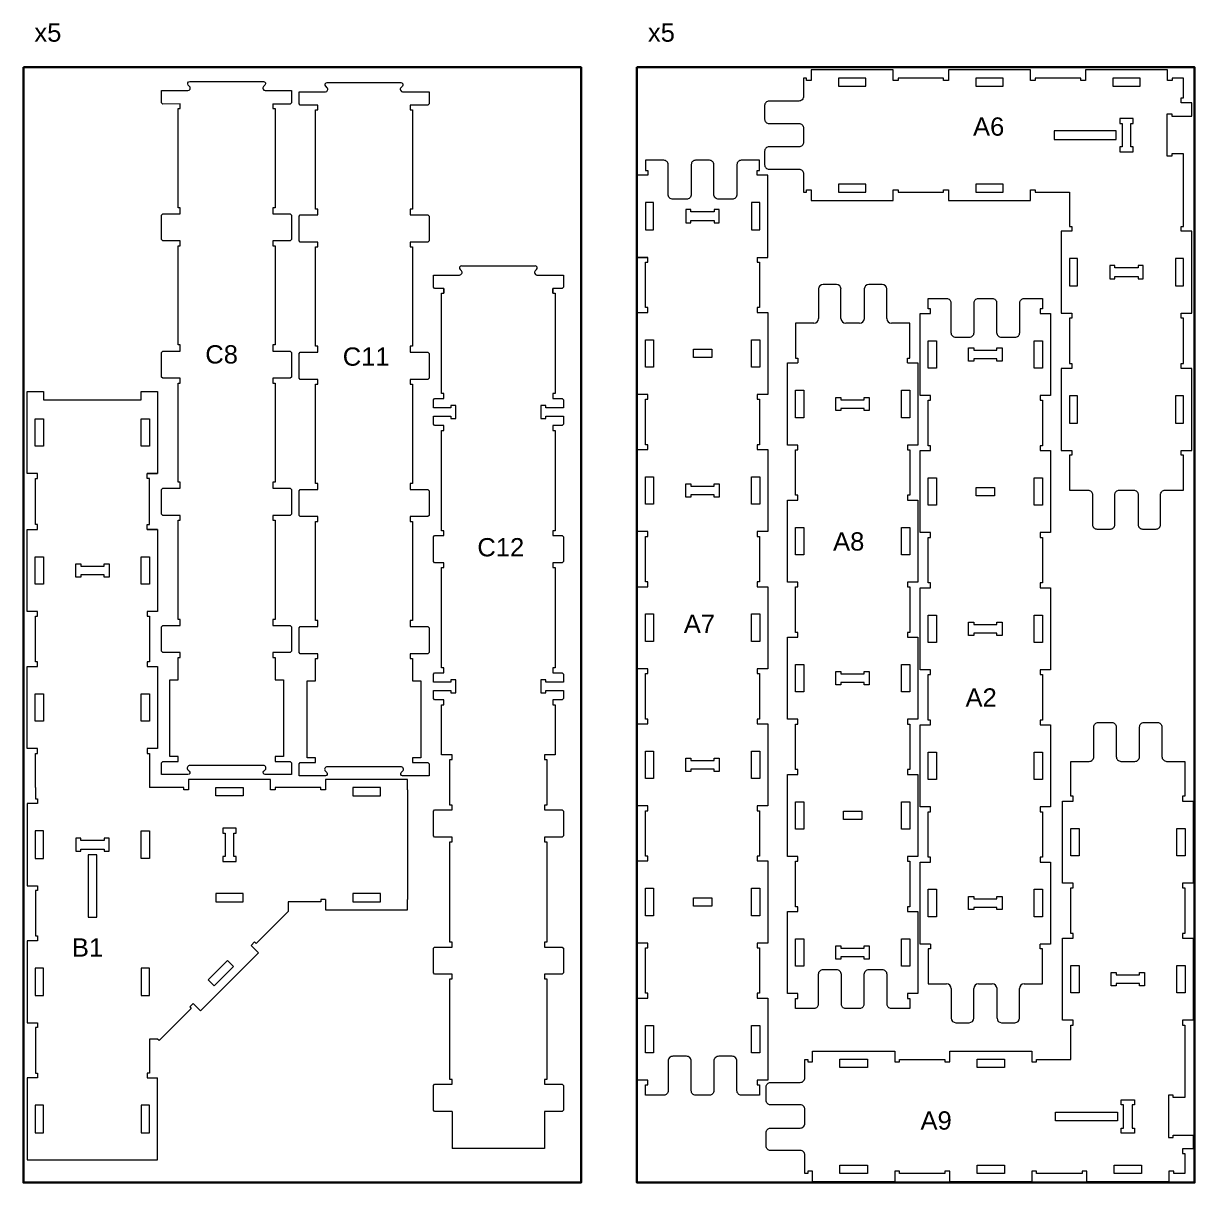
# Model space of a CAD drawing. Header units: millimetres. Extents: x 47343 to 66013, y -73719 to -63321.
# Drawn here: x 52712 to 55275, y -65857 to -63321 of the extents above; entities that cross this region are included whole.
import ezdxf

# ---------------------------------------------------------------- set-up
doc = ezdxf.new("R2010")
doc.units = ezdxf.units.MM
doc.header["$MEASUREMENT"] = 0
doc.layers.add('PLY BOARDS', color=1, linetype='CONTINUOUS', lineweight=30)
doc.layers.add('SHEETS', color=7, linetype='CONTINUOUS', lineweight=5)

msp = doc.modelspace()

# ---------------------------------------------------------------- linework, layer by layer
at = {"layer": 'PLY BOARDS'}
for points in [[(52712.4, -63417.1), (53932.4, -63417.1), (53932.4, -65857.1), (52712.4, -65857.1)], [(54054.7, -63417.1), (55274.7, -63417.1), (55274.7, -65857.1), (54054.7, -65857.1)]]:
    msp.add_lwpolyline(points, close=True, dxfattribs=at)
at = {"layer": 'SHEETS'}
for p, q in [((53055.6, -63497.2), (53017.5, -63497.7)), ((53356.3, -63499.9), (53318.2, -63500.4)), ((53671, -63851.8), (53831.8, -63851.8)), ((53609.2, -63898.4), (53609.2, -63871.8)), ((53609.2, -63871.8), (53666.8, -63871.8)), ((53670.6, -63862.8), (53667.6, -63859.9)), ((53835.2, -63859.9), (53832.3, -63862.8)), ((53836, -63871.8), (53893.7, -63871.8)), ((53893.7, -63871.8), (53893.7, -63898.4)), ((53612, -63901.3), (53609.2, -63898.4)), ((53632.2, -63901.3), (53612, -63901.3)), ((53632.2, -63911.8), (53632.2, -63901.3)), ((53632.2, -63901.3), (53632.2, -63901.3)), ((53632.2, -63901.3), (53632.2, -63911.8)), ((53632.2, -63911.8), (53632.2, -63901.3)), ((53890.8, -63901.3), (53870.7, -63901.3)), ((53870.7, -63901.3), (53870.7, -63911.8)), ((53870.7, -63911.8), (53870.7, -63901.3)), ((53870.7, -63901.3), (53870.7, -63901.3)), ((53870.7, -63901.3), (53870.7, -63911.8)), ((53893.7, -63898.4), (53890.8, -63901.3)), ((54452.1, -63902), (54452.1, -63967)), ((54491.4, -63892.2), (54461.9, -63892.2)), ((54501.1, -63967), (54501.1, -63902)), ((54552.1, -63902), (54552.1, -63967)), ((54591.4, -63892.2), (54561.9, -63892.2)), ((54601.1, -63967), (54601.1, -63902)), ((53627.2, -64131.3), (53627.2, -63911.8)), ((53627.2, -63911.8), (53632.2, -63911.8)), ((53632.2, -63911.8), (53632.2, -63911.8)), ((53870.7, -63911.8), (53870.7, -63911.8)), ((53870.7, -63911.8), (53875.7, -63911.8)), ((53875.7, -63911.8), (53875.7, -64131.3)), ((54441.9, -63977.2), (54401.9, -63977.2)), ((54401.9, -63977.2), (54401.9, -64053.7)), ((54541.9, -63977.2), (54511.4, -63977.2)), ((54651.4, -63977.2), (54611.4, -63977.2)), ((54651.4, -64053.7), (54651.4, -63977.2)), ((54401.9, -64053.7), (54406.9, -64053.7)), ((54406.9, -64053.7), (54406.9, -64064.2)), ((54646.4, -64064.2), (54646.4, -64053.7)), ((54646.4, -64053.7), (54651.4, -64053.7)), ((53632.2, -64131.3), (53627.2, -64131.3)), ((53632.2, -64141.8), (53632.2, -64131.3)), ((53875.7, -64131.3), (53870.7, -64131.3)), ((53870.7, -64131.3), (53870.7, -64141.8)), ((54697.2, -64145.9), (54697.2, -64135.4)), ((54936.7, -64135.4), (54936.7, -64145.9)), ((53609.2, -64144.6), (53612, -64141.8)), ((53609.2, -64162.3), (53609.2, -64144.6)), ((53612, -64141.8), (53632.2, -64141.8)), ((53658.2, -64157.3), (53647.7, -64157.3)), ((53647.7, -64157.3), (53647.7, -64162.3)), ((53658.2, -64185.8), (53658.2, -64157.3)), ((53855.2, -64157.3), (53844.7, -64157.3)), ((53844.7, -64157.3), (53844.7, -64185.8)), ((53855.2, -64162.3), (53855.2, -64157.3)), ((53870.7, -64141.8), (53890.8, -64141.8)), ((53890.8, -64141.8), (53893.7, -64144.6)), ((53893.7, -64144.6), (53893.7, -64162.3)), ((53647.7, -64162.3), (53609.2, -64162.3)), ((53609.2, -64198.4), (53609.2, -64180.8)), ((53609.2, -64180.8), (53647.7, -64180.8)), ((53647.7, -64180.8), (53647.7, -64185.8)), ((53647.7, -64185.8), (53658.2, -64185.8)), ((53844.7, -64185.8), (53855.2, -64185.8)), ((53893.7, -64162.3), (53855.2, -64162.3)), ((53855.2, -64185.8), (53855.2, -64180.8)), ((53855.2, -64180.8), (53893.7, -64180.8)), ((53893.7, -64180.8), (53893.7, -64198.4)), ((53612, -64201.3), (53609.2, -64198.4)), ((53632.2, -64201.3), (53612, -64201.3)), ((53627.2, -64431.3), (53627.2, -64211.8)), ((53627.2, -64211.8), (53632.2, -64211.8)), ((53632.2, -64211.8), (53632.2, -64201.3)), ((53890.8, -64201.3), (53870.7, -64201.3)), ((53870.7, -64201.3), (53870.7, -64211.8)), ((53870.7, -64211.8), (53875.7, -64211.8)), ((53875.7, -64211.8), (53875.7, -64431.3)), ((53893.7, -64198.4), (53890.8, -64201.3)), ((53609.2, -64444.6), (53612, -64441.8)), ((53612, -64441.8), (53632.2, -64441.8)), ((53632.2, -64431.3), (53627.2, -64431.3)), ((53632.2, -64441.8), (53632.2, -64431.3)), ((53875.7, -64431.3), (53870.7, -64431.3)), ((53870.7, -64431.3), (53870.7, -64441.8)), ((53870.7, -64441.8), (53890.8, -64441.8)), ((53890.8, -64441.8), (53893.7, -64444.6)), ((53609.2, -64498.4), (53609.2, -64444.6)), ((53893.7, -64444.6), (53893.7, -64498.4)), ((53612, -64501.3), (53609.2, -64498.4)), ((53632.2, -64501.3), (53612, -64501.3)), ((53627.2, -64731.3), (53627.2, -64511.8)), ((53627.2, -64511.8), (53632.2, -64511.8)), ((53632.2, -64511.8), (53632.2, -64501.3)), ((53890.8, -64501.3), (53870.7, -64501.3)), ((53870.7, -64501.3), (53870.7, -64511.8)), ((53870.7, -64511.8), (53875.7, -64511.8)), ((53875.7, -64511.8), (53875.7, -64731.3)), ((53893.7, -64498.4), (53890.8, -64501.3)), ((53609.2, -64744.6), (53612, -64741.8)), ((53609.2, -64762.3), (53609.2, -64744.6)), ((53612, -64741.8), (53632.2, -64741.8)), ((53632.2, -64731.3), (53627.2, -64731.3)), ((53632.2, -64741.8), (53632.2, -64731.3)), ((53875.7, -64731.3), (53870.7, -64731.3)), ((53870.7, -64731.3), (53870.7, -64741.8)), ((53870.7, -64741.8), (53890.8, -64741.8)), ((53890.8, -64741.8), (53893.7, -64744.6)), ((53893.7, -64744.6), (53893.7, -64762.3)), ((53647.7, -64762.3), (53609.2, -64762.3)), ((53658.2, -64757.3), (53647.7, -64757.3)), ((53647.7, -64757.3), (53647.7, -64762.3)), ((53658.2, -64785.8), (53658.2, -64757.3)), ((53855.2, -64757.3), (53844.7, -64757.3)), ((53844.7, -64757.3), (53844.7, -64785.8)), ((53855.2, -64762.3), (53855.2, -64757.3)), ((53893.7, -64762.3), (53855.2, -64762.3)), ((53609.2, -64798.4), (53609.2, -64780.8)), ((53609.2, -64780.8), (53647.7, -64780.8)), ((53612, -64801.3), (53609.2, -64798.4)), ((53632.2, -64801.3), (53612, -64801.3)), ((53632.2, -64811.8), (53632.2, -64801.3)), ((53647.7, -64780.8), (53647.7, -64785.8)), ((53647.7, -64785.8), (53658.2, -64785.8)), ((53844.7, -64785.8), (53855.2, -64785.8)), ((53855.2, -64785.8), (53855.2, -64780.8)), ((53855.2, -64780.8), (53893.7, -64780.8)), ((53890.8, -64801.3), (53870.7, -64801.3)), ((53870.7, -64801.3), (53870.7, -64811.8)), ((53893.7, -64798.4), (53890.8, -64801.3)), ((53893.7, -64780.8), (53893.7, -64798.4)), ((53627.2, -64921.3), (53627.2, -64811.8)), ((53627.2, -64811.8), (53632.2, -64811.8)), ((53870.7, -64811.8), (53875.7, -64811.8)), ((53875.7, -64811.8), (53875.7, -64921.3)), ((53650.2, -64921.3), (53627.2, -64921.3)), ((53650.2, -64931.8), (53650.2, -64921.3)), ((53875.7, -64921.3), (53852.7, -64921.3)), ((53852.7, -64921.3), (53852.7, -64931.8)), ((53645.2, -65031.3), (53645.2, -64931.8)), ((53645.2, -64931.8), (53650.2, -64931.8)), ((53852.7, -64931.8), (53857.7, -64931.8)), ((53857.7, -64931.8), (53857.7, -65031.3)), ((53553, -64998.2), (53553, -65237.7)), ((53650.2, -65031.3), (53645.2, -65031.3)), ((53650.2, -65041.8), (53650.2, -65031.3)), ((53857.7, -65031.3), (53852.7, -65031.3)), ((53852.7, -65031.3), (53852.7, -65041.8)), ((53609.2, -65044.6), (53612, -65041.8)), ((53609.2, -65098.4), (53609.2, -65044.6)), ((53612, -65041.8), (53650.2, -65041.8)), ((53852.7, -65041.8), (53890.8, -65041.8)), ((53890.8, -65041.8), (53893.7, -65044.6)), ((53893.7, -65044.6), (53893.7, -65098.4)), ((53612, -65101.3), (53609.2, -65098.4)), ((53650.2, -65101.3), (53612, -65101.3)), ((53650.2, -65111.8), (53650.2, -65101.3)), ((53890.8, -65101.3), (53852.7, -65101.3)), ((53852.7, -65101.3), (53852.7, -65111.8)), ((53893.7, -65098.4), (53890.8, -65101.3)), ((53645.2, -65331.3), (53645.2, -65111.8)), ((53645.2, -65111.8), (53650.2, -65111.8)), ((53852.7, -65111.8), (53857.7, -65111.8)), ((53857.7, -65111.8), (53857.7, -65331.3)), ((53291.8, -65242.7), (53291.8, -65264)), ((53363, -65242.7), (53291.8, -65242.7)), ((53373.5, -65237.7), (53363, -65237.7)), ((53363, -65237.7), (53363, -65242.7)), ((53373.5, -65237.7), (53373.5, -65260.7)), ((53373.5, -65260.7), (53553, -65260.7)), ((54406.9, -65264.2), (54406.9, -65253.7)), ((54646.4, -65253.7), (54646.4, -65264.2)), ((53650.2, -65331.3), (53645.2, -65331.3)), ((53650.2, -65341.8), (53650.2, -65331.3)), ((53857.7, -65331.3), (53852.7, -65331.3)), ((53852.7, -65331.3), (53852.7, -65341.8)), ((54697.2, -65335.4), (54697.2, -65345.9)), ((54936.7, -65345.9), (54936.7, -65335.4)), ((53609.2, -65344.6), (53612, -65341.8)), ((53609.2, -65398.4), (53609.2, -65344.6)), ((53612, -65341.8), (53650.2, -65341.8)), ((53852.7, -65341.8), (53890.8, -65341.8)), ((53890.8, -65341.8), (53893.7, -65344.6)), ((53893.7, -65344.6), (53893.7, -65398.4)), ((54697.2, -65345.9), (54692.2, -65345.9)), ((54692.2, -65345.9), (54692.2, -65422.4)), ((54941.7, -65345.9), (54936.7, -65345.9)), ((54941.7, -65422.4), (54941.7, -65345.9)), ((53612, -65401.3), (53609.2, -65398.4)), ((53650.2, -65401.3), (53612, -65401.3)), ((53645.2, -65631.3), (53645.2, -65411.8)), ((53645.2, -65411.8), (53650.2, -65411.8)), ((53650.2, -65411.8), (53650.2, -65401.3)), ((53890.8, -65401.3), (53852.7, -65401.3)), ((53852.7, -65401.3), (53852.7, -65411.8)), ((53852.7, -65411.8), (53857.7, -65411.8)), ((53857.7, -65411.8), (53857.7, -65631.3)), ((53893.7, -65398.4), (53890.8, -65401.3)), ((54692.2, -65422.4), (54732.2, -65422.4)), ((54742.4, -65432.6), (54742.4, -65497.6)), ((54791.4, -65497.6), (54791.4, -65432.6)), ((54801.7, -65422.4), (54832.2, -65422.4)), ((54842.4, -65432.6), (54842.4, -65497.6)), ((54891.4, -65497.6), (54891.4, -65432.6)), ((54901.7, -65422.4), (54941.7, -65422.4)), ((54752.2, -65507.4), (54781.7, -65507.4)), ((54852.2, -65507.4), (54881.7, -65507.4)), ((52988, -65543.2), (52988, -65617.7)), ((53006, -65543.2), (52988, -65543.2)), ((52988, -65617.7), (52983, -65617.7)), ((52983, -65617.7), (52983, -65628.2)), ((52983, -65628.2), (53006, -65628.2)), ((53609.2, -65644.6), (53612, -65641.8)), ((53609.2, -65698.4), (53609.2, -65644.6)), ((53612, -65641.8), (53650.2, -65641.8)), ((53650.2, -65631.3), (53645.2, -65631.3)), ((53650.2, -65641.8), (53650.2, -65631.3)), ((53857.7, -65631.3), (53852.7, -65631.3)), ((53852.7, -65631.3), (53852.7, -65641.8)), ((53852.7, -65641.8), (53890.8, -65641.8)), ((53890.8, -65641.8), (53893.7, -65644.6)), ((53893.7, -65644.6), (53893.7, -65698.4)), ((53612, -65701.3), (53609.2, -65698.4)), ((53893.7, -65698.4), (53890.8, -65701.3)), ((53650.2, -65701.3), (53612, -65701.3)), ((53650.2, -65701.3), (53650.2, -65782.8)), ((53890.8, -65701.3), (53852.7, -65701.3)), ((53852.7, -65701.3), (53852.7, -65782.8)), ((52743.5, -65807.7), (52983, -65807.7))]:
    msp.add_line(p, q, dxfattribs=at)
for points in [[(54615.5, -63446), (54615.5, -63423), (54436, -63423), (54436, -63446), (54425.5, -63446), (54425.5, -63441), (54419, -63441), (54419, -63481, -0.414214), (54408.8, -63491.3), (54343.8, -63491.3, 0.414214), (54334, -63501), (54334, -63530.5, 0.414214), (54343.8, -63540.3), (54408.8, -63540.3, -0.414214), (54419, -63550.5), (54419, -63581, -0.414214), (54408.8, -63591.3), (54343.8, -63591.3, 0.414214), (54334, -63601), (54334, -63630.5, 0.414214), (54343.8, -63640.3), (54408.8, -63640.3, -0.414214), (54419, -63650.5), (54419, -63690.5), (54425.5, -63690.5), (54425.5, -63685.5), (54436, -63685.5), (54436, -63708.5), (54615.5, -63708.5), (54615.5, -63685.5)], [(54615.5, -63708.5), (54615.5, -63685.5), (54626, -63685.5), (54626, -63690.5), (54725.5, -63690.5), (54725.5, -63685.5), (54736, -63685.5), (54736, -63708.5), (54915.5, -63708.5), (54915.5, -63685.5), (54926, -63685.5), (54926, -63690.5), (55001, -63690.5), (55001, -63765.5), (55006, -63765.5), (55006, -63776), (54983, -63776), (54983, -63955.5), (55006, -63955.5), (55006, -63966), (55001, -63966), (55001, -64065.5), (55006, -64065.5), (55006, -64076), (54983, -64076), (54983, -64255.5), (55006, -64255.5), (55006, -64266), (55001, -64266), (55001, -64342.5), (55041, -64342.5, -0.414214), (55051.3, -64352.8), (55051.3, -64417.8, 0.414214), (55061, -64427.5), (55090.5, -64427.5, 0.414214), (55100.3, -64417.8), (55100.3, -64352.8, -0.414214), (55110.5, -64342.5), (55141, -64342.5, -0.414214), (55151.3, -64352.8), (55151.3, -64417.8, 0.414214), (55161, -64427.5), (55190.5, -64427.5, 0.414214), (55200.3, -64417.8), (55200.3, -64352.8, -0.414214), (55210.5, -64342.5), (55250.5, -64342.5), (55250.5, -64266), (55245.5, -64266), (55245.5, -64255.5), (55268.5, -64255.5), (55268.5, -64076), (55245.5, -64076), (55245.5, -64065.5), (55250.5, -64065.5), (55250.5, -63966), (55245.5, -63966), (55245.5, -63955.5), (55268.5, -63955.5), (55268.5, -63776), (55245.5, -63776), (55245.5, -63765.5), (55250.5, -63765.5), (55250.5, -63607), (55225, -63607), (55225, -63612), (55214.5, -63612), (55214.5, -63519.5), (55225, -63519.5), (55225, -63524.5), (55268.5, -63524.5), (55268.5, -63495), (55245.5, -63495), (55245.5, -63484.5), (55250.5, -63484.5), (55250.5, -63441), (55226, -63441), (55226, -63446), (55215.5, -63446), (55215.5, -63423), (55036, -63423), (55036, -63446), (55025.5, -63446), (55025.5, -63441), (54926, -63441), (54926, -63446), (54915.5, -63446), (54915.5, -63423), (54736, -63423), (54736, -63446), (54725.5, -63446), (54725.5, -63441), (54626, -63441), (54626, -63446), (54615.5, -63446), (54615.5, -63423)], [(53017.5, -63497.7), (53014.6, -63494.9), (53014.6, -63468.2), (53072.3, -63468.2, 0.668179), (53076, -63459.3), (53073.1, -63456.3, -0.668179), (53076.4, -63448.2), (53237.3, -63448.2, -0.668179), (53240.7, -63456.3), (53237.7, -63459.3, 0.668179), (53241.4, -63468.2), (53299.1, -63468.2), (53299.1, -63494.9), (53296.3, -63497.7), (53258.1, -63497.7)], [(53318.2, -63500.4), (53315.3, -63497.6), (53315.3, -63470.9), (53373, -63470.9, 0.668179), (53376.7, -63462), (53373.8, -63459, -0.668179), (53377.1, -63450.9), (53538, -63450.9, -0.668179), (53541.4, -63459), (53538.4, -63462, 0.668179), (53542.1, -63470.9), (53599.8, -63470.9), (53599.8, -63497.6), (53597, -63500.4), (53558.8, -63500.4)], [(54318, -63833.1), (54341, -63833.1), (54341, -63653.6), (54318, -63653.6), (54318, -63643.1), (54323, -63643.1), (54323, -63620.8), (54283, -63620.8, 0.414214), (54273.5, -63630.3), (54273.5, -63695.3, -0.414214), (54263, -63705.8), (54233.5, -63705.8, -0.414214), (54223, -63695.3), (54223, -63630.3, 0.414214), (54213.5, -63620.8), (54183, -63620.8, 0.414214), (54173.5, -63630.3), (54173.5, -63695.3, -0.414214), (54163, -63705.8), (54133.5, -63705.8, -0.414214), (54123, -63695.3), (54123, -63630.3, 0.414214), (54113.5, -63620.8), (54073.5, -63620.8), (54073.5, -63643.1), (54078.5, -63643.1), (54078.5, -63653.6), (54055.5, -63653.6), (54055.5, -63833.1), (54078.5, -63833.1)], [(54697.2, -64135.4), (54674.2, -64135.4), (54674.2, -63955.9), (54697.2, -63955.9), (54697.2, -63945.4), (54692.2, -63945.4), (54692.2, -63923.1), (54732.2, -63923.1, -0.414214), (54741.7, -63932.6), (54741.7, -63997.6, 0.414214), (54752.2, -64008.1), (54781.7, -64008.1, 0.414214), (54792.2, -63997.6), (54792.2, -63932.6, -0.414214), (54801.7, -63923.1), (54832.2, -63923.1, -0.414214), (54841.7, -63932.6), (54841.7, -63997.6, 0.414214), (54852.2, -64008.1), (54881.7, -64008.1, 0.414214), (54892.2, -63997.6), (54892.2, -63932.6, -0.414214), (54901.7, -63923.1), (54941.7, -63923.1), (54941.7, -63945.4), (54936.7, -63945.4), (54936.7, -63955.9), (54959.7, -63955.9), (54959.7, -64135.4), (54936.7, -64135.4)], [(53258.1, -64637.7), (53258.1, -64638.2), (53296.3, -64638.2), (53299.1, -64641.1), (53299.1, -64694.9), (53296.3, -64697.7), (53258.1, -64697.7), (53258.1, -64708.2), (53263.1, -64708.2), (53263.1, -64757.2), (53281.1, -64757.2), (53281.1, -64925.2), (53263.1, -64925.2), (53263.1, -64935.7), (53296.3, -64935.7), (53299.1, -64938.6), (53299.1, -64964.7), (53241.4, -64964.7, -0.668179), (53238.4, -64957.5), (53241.4, -64954.5, 0.668179), (53237.3, -64944.7), (53076.4, -64944.7, 0.668179), (53072.4, -64954.5), (53075.3, -64957.5, -0.668179), (53072.3, -64964.7), (53014.6, -64964.7), (53014.6, -64938.6), (53017.5, -64935.7), (53050.6, -64935.7), (53050.6, -64925.2), (53032.6, -64925.2), (53032.6, -64757.2), (53050.6, -64757.2), (53050.6, -64708.2), (53055.6, -64708.2), (53055.6, -64697.7), (53017.5, -64697.7), (53014.6, -64694.9), (53014.6, -64641.1), (53017.5, -64638.2), (53055.6, -64638.2), (53055.6, -64637.7)], [(53558.8, -64640.4), (53558.8, -64640.9), (53597, -64640.9), (53599.8, -64643.8), (53599.8, -64697.6), (53597, -64700.4), (53558.8, -64700.4), (53558.8, -64710.9), (53563.8, -64710.9), (53563.8, -64759.9), (53581.8, -64759.9), (53581.8, -64927.9), (53563.8, -64927.9), (53563.8, -64938.4), (53597, -64938.4), (53599.8, -64941.3), (53599.8, -64967.4), (53542.1, -64967.4, -0.668179), (53539.1, -64960.2), (53542.1, -64957.2, 0.668179), (53538, -64947.4), (53377.1, -64947.4, 0.668179), (53373.1, -64957.2), (53376, -64960.2, -0.668179), (53373, -64967.4), (53315.3, -64967.4), (53315.3, -64941.3), (53318.2, -64938.4), (53351.3, -64938.4), (53351.3, -64927.9), (53333.3, -64927.9), (53333.3, -64759.9), (53351.3, -64759.9), (53351.3, -64710.9), (53356.3, -64710.9), (53356.3, -64700.4), (53318.2, -64700.4), (53315.3, -64697.6), (53315.3, -64643.8), (53318.2, -64640.9), (53356.3, -64640.9), (53356.3, -64640.4)], [(54618.6, -65569.7), (54618.6, -65592.7), (54629.1, -65592.7), (54629.1, -65587.7), (54728.6, -65587.7), (54728.6, -65592.7), (54739.1, -65592.7), (54739.1, -65569.7), (54918.6, -65569.7), (54918.6, -65592.7), (54929.1, -65592.7), (54929.1, -65587.7), (55004.1, -65587.7), (55004.1, -65512.7), (55009.1, -65512.7), (55009.1, -65502.2), (54986.1, -65502.2), (54986.1, -65322.7), (55009.1, -65322.7), (55009.1, -65312.2), (55004.1, -65312.2), (55004.1, -65212.7), (55009.1, -65212.7), (55009.1, -65202.2), (54986.1, -65202.2), (54986.1, -65022.7), (55009.1, -65022.7), (55009.1, -65012.2), (55004.1, -65012.2), (55004.1, -64935.7), (55044.1, -64935.7, 0.414214), (55054.4, -64925.4), (55054.4, -64860.4, -0.414214), (55064.1, -64850.7), (55093.6, -64850.7, -0.414214), (55103.4, -64860.4), (55103.4, -64925.4, 0.414214), (55113.6, -64935.7), (55144.1, -64935.7, 0.414214), (55154.4, -64925.4), (55154.4, -64860.4, -0.414214), (55164.1, -64850.7), (55193.6, -64850.7, -0.414214), (55203.4, -64860.4), (55203.4, -64925.4, 0.414214), (55213.6, -64935.7), (55253.6, -64935.7), (55253.6, -65012.2), (55248.6, -65012.2), (55248.6, -65022.7), (55271.6, -65022.7), (55271.6, -65202.2), (55248.6, -65202.2), (55248.6, -65212.7), (55253.6, -65212.7), (55253.6, -65312.2), (55248.6, -65312.2), (55248.6, -65322.7), (55271.6, -65322.7), (55271.6, -65502.2), (55248.6, -65502.2), (55248.6, -65512.7), (55253.6, -65512.7), (55253.6, -65671.2), (55228.1, -65671.2), (55228.1, -65666.2), (55217.6, -65666.2), (55217.6, -65758.7), (55228.1, -65758.7), (55228.1, -65753.7), (55271.6, -65753.7), (55271.6, -65783.2), (55248.6, -65783.2), (55248.6, -65793.7), (55253.6, -65793.7), (55253.6, -65837.2), (55229.1, -65837.2), (55229.1, -65832.2), (55218.6, -65832.2), (55218.6, -65855.2), (55039.1, -65855.2), (55039.1, -65832.2), (55028.6, -65832.2), (55028.6, -65837.2), (54929.1, -65837.2), (54929.1, -65832.2), (54918.6, -65832.2), (54918.6, -65855.2), (54739.1, -65855.2), (54739.1, -65832.2), (54728.6, -65832.2), (54728.6, -65837.2), (54629.1, -65837.2), (54629.1, -65832.2), (54618.6, -65832.2), (54618.6, -65855.2)], [(54318, -65033.1), (54318, -65043.6), (54323, -65043.6), (54323, -65143.1), (54318, -65143.1), (54318, -65153.6), (54341, -65153.6), (54341, -65333.1), (54318, -65333.1), (54318, -65343.6), (54323, -65343.6), (54323, -65443.1), (54318, -65443.1), (54318, -65453.6), (54341, -65453.6), (54341, -65633.1), (54318, -65633.1), (54318, -65643.6), (54323, -65643.6), (54323, -65665.8), (54283, -65665.8, -0.414214), (54273.5, -65656.3), (54273.5, -65591.3, 0.414214), (54263, -65580.8), (54233.5, -65580.8, 0.414214), (54223, -65591.3), (54223, -65656.3, -0.414214), (54213.5, -65665.8), (54183, -65665.8, -0.414214), (54173.5, -65656.3), (54173.5, -65591.3, 0.414214), (54163, -65580.8), (54133.5, -65580.8, 0.414214), (54123, -65591.3), (54123, -65656.3, -0.414214), (54113.5, -65665.8), (54073.5, -65665.8), (54073.5, -65643.6), (54078.5, -65643.6), (54078.5, -65633.1), (54055.5, -65633.1), (54055.5, -65453.6), (54078.5, -65453.6), (54078.5, -65443.1), (54073.5, -65443.1), (54073.5, -65343.6), (54078.5, -65343.6), (54078.5, -65333.1), (54055.5, -65333.1), (54055.5, -65153.6), (54078.5, -65153.6), (54078.5, -65143.1), (54073.5, -65143.1), (54073.5, -65043.6), (54078.5, -65043.6), (54078.5, -65033.1)], [(54646.4, -65264.2), (54669.4, -65264.2), (54669.4, -65443.7), (54646.4, -65443.7), (54646.4, -65454.2), (54651.4, -65454.2), (54651.4, -65476.4), (54611.4, -65476.4, -0.414214), (54601.9, -65466.9), (54601.9, -65401.9, 0.414214), (54591.4, -65391.4), (54561.9, -65391.4, 0.414214), (54551.4, -65401.9), (54551.4, -65466.9, -0.414214), (54541.9, -65476.4), (54511.4, -65476.4, -0.414214), (54501.9, -65466.9), (54501.9, -65401.9, 0.414214), (54491.4, -65391.4), (54461.9, -65391.4, 0.414214), (54451.4, -65401.9), (54451.4, -65466.9, -0.414214), (54441.9, -65476.4), (54401.9, -65476.4), (54401.9, -65454.2), (54406.9, -65454.2), (54406.9, -65443.7), (54383.9, -65443.7), (54383.9, -65264.2), (54406.9, -65264.2)], [(54618.6, -65832.2), (54618.6, -65855.2), (54439.1, -65855.2), (54439.1, -65832.2), (54428.6, -65832.2), (54428.6, -65837.2), (54422.1, -65837.2), (54422.1, -65797.2, 0.414214), (54411.9, -65786.9), (54346.9, -65786.9, -0.414214), (54337.1, -65777.2), (54337.1, -65747.7, -0.414214), (54346.9, -65737.9), (54411.9, -65737.9, 0.414214), (54422.1, -65727.7), (54422.1, -65697.2, 0.414214), (54411.9, -65686.9), (54346.9, -65686.9, -0.414214), (54337.1, -65677.2), (54337.1, -65647.7, -0.414214), (54346.9, -65637.9), (54411.9, -65637.9, 0.414214), (54422.1, -65627.7), (54422.1, -65587.7), (54428.6, -65587.7), (54428.6, -65592.7), (54439.1, -65592.7), (54439.1, -65569.7), (54618.6, -65569.7), (54618.6, -65592.7)]]:
    msp.add_lwpolyline(points, format="xyb", dxfattribs=at)
for points in [[(54495.8, -63458.8), (54555.8, -63458.8), (54555.8, -63440.8), (54495.8, -63440.8)], [(54495.8, -63458.8), (54555.8, -63458.8), (54555.8, -63440.8), (54495.8, -63440.8)], [(54795.8, -63458.8), (54855.8, -63458.8), (54855.8, -63440.8), (54795.8, -63440.8)], [(55095.8, -63458.8), (55155.8, -63458.8), (55155.8, -63440.8), (55095.8, -63440.8)], [(55111.3, -63602.3), (55140.3, -63602.3), (55140.3, -63591.3), (55135.3, -63591.3), (55135.3, -63540.3), (55140.3, -63540.3), (55140.3, -63529.3), (55111.3, -63529.3), (55111.3, -63540.3), (55116.3, -63540.3), (55116.3, -63591.3), (55111.3, -63591.3)], [(54967.3, -63575.3), (55103.3, -63575.3), (55103.3, -63556.3), (54967.3, -63556.3)], [(54495.8, -63690.8), (54555.8, -63690.8), (54555.8, -63672.8), (54495.8, -63672.8)], [(54495.8, -63690.8), (54555.8, -63690.8), (54555.8, -63672.8), (54495.8, -63672.8)], [(54795.8, -63690.8), (54855.8, -63690.8), (54855.8, -63672.8), (54795.8, -63672.8)], [(54091.2, -63773.3), (54091.2, -63713.3), (54073.2, -63713.3), (54073.2, -63773.3)], [(54323.2, -63773.3), (54323.2, -63713.3), (54305.2, -63713.3), (54305.2, -63773.3)], [(54234.7, -63757.8), (54234.7, -63728.8), (54223.7, -63728.8), (54223.7, -63733.8), (54172.7, -63733.8), (54172.7, -63728.8), (54161.7, -63728.8), (54161.7, -63757.8), (54172.7, -63757.8), (54172.7, -63752.8), (54223.7, -63752.8), (54223.7, -63757.8)], [(55000.8, -63895.8), (55018.8, -63895.8), (55018.8, -63835.8), (55000.8, -63835.8)], [(55089.3, -63880.3), (55100.3, -63880.3), (55100.3, -63875.3), (55151.3, -63875.3), (55151.3, -63880.3), (55162.3, -63880.3), (55162.3, -63851.3), (55151.3, -63851.3), (55151.3, -63856.3), (55100.3, -63856.3), (55100.3, -63851.3), (55089.3, -63851.3)], [(55232.8, -63895.8), (55250.8, -63895.8), (55250.8, -63835.8), (55232.8, -63835.8)], [(54091.2, -64013.3), (54091.2, -64073.3), (54073.2, -64073.3), (54073.2, -64013.3)], [(54323.2, -64013.3), (54323.2, -64073.3), (54305.2, -64073.3), (54305.2, -64013.3)], [(54691.9, -64075.6), (54691.9, -64015.6), (54709.9, -64015.6), (54709.9, -64075.6)], [(54780.4, -64060.1), (54780.4, -64031.1), (54791.4, -64031.1), (54791.4, -64036.1), (54842.4, -64036.1), (54842.4, -64031.1), (54853.4, -64031.1), (54853.4, -64060.1), (54842.4, -64060.1), (54842.4, -64055.1), (54791.4, -64055.1), (54791.4, -64060.1)], [(54923.9, -64075.6), (54923.9, -64015.6), (54941.9, -64015.6), (54941.9, -64075.6)], [(54218.2, -64034.3), (54218.2, -64052.3), (54178.2, -64052.3), (54178.2, -64034.3)], [(54419.6, -64124), (54419.6, -64184), (54401.6, -64184), (54401.6, -64124)], [(54651.6, -64124), (54651.6, -64184), (54633.6, -64184), (54633.6, -64124)], [(54563.1, -64139.5), (54563.1, -64168.5), (54552.1, -64168.5), (54552.1, -64163.5), (54501.1, -64163.5), (54501.1, -64168.5), (54490.1, -64168.5), (54490.1, -64139.5), (54501.1, -64139.5), (54501.1, -64144.5), (54552.1, -64144.5), (54552.1, -64139.5)], [(55000.8, -64195.8), (55018.8, -64195.8), (55018.8, -64135.8), (55000.8, -64135.8)], [(55232.8, -64195.8), (55250.8, -64195.8), (55250.8, -64135.8), (55232.8, -64135.8)], [(52756.3, -64186.3), (52756.3, -64246.3), (52738.3, -64246.3), (52738.3, -64186.3)], [(52988.3, -64186.3), (52988.3, -64246.3), (52970.3, -64246.3), (52970.3, -64186.3)], [(54091.2, -64313.3), (54091.2, -64373.3), (54073.2, -64373.3), (54073.2, -64313.3)], [(54323.2, -64313.3), (54323.2, -64373.3), (54305.2, -64373.3), (54305.2, -64313.3)], [(54234.7, -64328.8), (54234.7, -64357.8), (54223.7, -64357.8), (54223.7, -64352.8), (54172.7, -64352.8), (54172.7, -64357.8), (54161.7, -64357.8), (54161.7, -64328.8), (54172.7, -64328.8), (54172.7, -64333.8), (54223.7, -64333.8), (54223.7, -64328.8)], [(54691.9, -64375.6), (54691.9, -64315.6), (54709.9, -64315.6), (54709.9, -64375.6)], [(54796.9, -64354.6), (54796.9, -64336.6), (54836.9, -64336.6), (54836.9, -64354.6)], [(54923.9, -64375.6), (54923.9, -64315.6), (54941.9, -64315.6), (54941.9, -64375.6)], [(54419.6, -64423.9), (54419.6, -64483.9), (54401.6, -64483.9), (54401.6, -64423.9)], [(54651.6, -64423.9), (54651.6, -64483.9), (54633.6, -64483.9), (54633.6, -64423.9)], [(52756.3, -64488), (52756.3, -64548), (52738.3, -64548), (52738.3, -64488)], [(52988.3, -64488), (52988.3, -64548), (52970.3, -64548), (52970.3, -64488)], [(52826.8, -64532.5), (52826.8, -64503.5), (52837.8, -64503.5), (52837.8, -64508.5), (52888.8, -64508.5), (52888.8, -64503.5), (52899.8, -64503.5), (52899.8, -64532.5), (52888.8, -64532.5), (52888.8, -64527.5), (52837.8, -64527.5), (52837.8, -64532.5)], [(54091.2, -64613.3), (54091.2, -64673.3), (54073.2, -64673.3), (54073.2, -64613.3)], [(54323.2, -64613.3), (54323.2, -64673.3), (54305.2, -64673.3), (54305.2, -64613.3)], [(54691.9, -64675.6), (54691.9, -64615.6), (54709.9, -64615.6), (54709.9, -64675.6)], [(54923.9, -64675.6), (54923.9, -64615.6), (54941.9, -64615.6), (54941.9, -64675.6)], [(54780.4, -64660.1), (54780.4, -64631.1), (54791.4, -64631.1), (54791.4, -64636.1), (54842.4, -64636.1), (54842.4, -64631.1), (54853.4, -64631.1), (54853.4, -64660.1), (54842.4, -64660.1), (54842.4, -64655.1), (54791.4, -64655.1), (54791.4, -64660.1)], [(54419.6, -64723.9), (54419.6, -64783.9), (54401.6, -64783.9), (54401.6, -64723.9)], [(54651.6, -64723.9), (54651.6, -64783.9), (54633.6, -64783.9), (54633.6, -64723.9)], [(54563.1, -64739.4), (54563.1, -64768.4), (54552.1, -64768.4), (54552.1, -64763.4), (54501.1, -64763.4), (54501.1, -64768.4), (54490.1, -64768.4), (54490.1, -64739.4), (54501.1, -64739.4), (54501.1, -64744.4), (54552.1, -64744.4), (54552.1, -64739.4)], [(52756.3, -64788), (52756.3, -64848), (52738.3, -64848), (52738.3, -64788)], [(52988.3, -64788), (52988.3, -64848), (52970.3, -64848), (52970.3, -64788)], [(54091.2, -64913.3), (54091.2, -64973.3), (54073.2, -64973.3), (54073.2, -64913.3)], [(54234.7, -64928.8), (54234.7, -64957.8), (54223.7, -64957.8), (54223.7, -64952.8), (54172.7, -64952.8), (54172.7, -64957.8), (54161.7, -64957.8), (54161.7, -64928.8), (54172.7, -64928.8), (54172.7, -64933.8), (54223.7, -64933.8), (54223.7, -64928.8)], [(54323.2, -64913.3), (54323.2, -64973.3), (54305.2, -64973.3), (54305.2, -64913.3)], [(54691.9, -64975.6), (54691.9, -64915.6), (54709.9, -64915.6), (54709.9, -64975.6)], [(54923.9, -64975.6), (54923.9, -64915.6), (54941.9, -64915.6), (54941.9, -64975.6)], [(53193.3, -64993), (53193.3, -65011), (53133.3, -65011), (53133.3, -64993)], [(53493.3, -65011), (53493.3, -64993), (53433.3, -64993), (53433.3, -65011)], [(54419.6, -65023.9), (54419.6, -65083.9), (54401.6, -65083.9), (54401.6, -65023.9)], [(54651.6, -65023.9), (54651.6, -65083.9), (54633.6, -65083.9), (54633.6, -65023.9)], [(54546.6, -65044.9), (54546.6, -65062.9), (54506.6, -65062.9), (54506.6, -65044.9)], [(53177.8, -65154.5), (53177.8, -65143.5), (53172.8, -65143.5), (53172.8, -65092.5), (53177.8, -65092.5), (53177.8, -65081.5), (53148.8, -65081.5), (53148.8, -65092.5), (53153.8, -65092.5), (53153.8, -65143.5), (53148.8, -65143.5), (53148.8, -65154.5)], [(55003.9, -65082.4), (55021.9, -65082.4), (55021.9, -65142.4), (55003.9, -65142.4)], [(55235.9, -65082.4), (55253.9, -65082.4), (55253.9, -65142.4), (55235.9, -65142.4)], [(52756.3, -65148), (52756.3, -65088), (52738.3, -65088), (52738.3, -65148)], [(52899.8, -65132.5), (52899.8, -65103.5), (52888.8, -65103.5), (52888.8, -65108.5), (52837.8, -65108.5), (52837.8, -65103.5), (52826.8, -65103.5), (52826.8, -65132.5), (52837.8, -65132.5), (52837.8, -65127.5), (52888.8, -65127.5), (52888.8, -65132.5)], [(52970.3, -65148), (52970.3, -65088), (52988.3, -65088), (52988.3, -65148)], [(52872.8, -65276.5), (52872.8, -65140.5), (52853.8, -65140.5), (52853.8, -65276.5)], [(53193.3, -65243), (53193.3, -65225), (53133.3, -65225), (53133.3, -65243)], [(53493.3, -65243), (53493.3, -65225), (53433.3, -65225), (53433.3, -65243)], [(54091.2, -65213.3), (54091.2, -65273.3), (54073.2, -65273.3), (54073.2, -65213.3)], [(54218.2, -65234.3), (54218.2, -65252.3), (54178.2, -65252.3), (54178.2, -65234.3)], [(54323.2, -65213.3), (54323.2, -65273.3), (54305.2, -65273.3), (54305.2, -65213.3)], [(54691.9, -65275.6), (54691.9, -65215.6), (54709.9, -65215.6), (54709.9, -65275.6)], [(54780.4, -65260.1), (54780.4, -65231.1), (54791.4, -65231.1), (54791.4, -65236.1), (54842.4, -65236.1), (54842.4, -65231.1), (54853.4, -65231.1), (54853.4, -65260.1), (54842.4, -65260.1), (54842.4, -65255.1), (54791.4, -65255.1), (54791.4, -65260.1)], [(54923.9, -65275.6), (54923.9, -65215.6), (54941.9, -65215.6), (54941.9, -65275.6)], [(54419.6, -65323.9), (54419.6, -65383.9), (54401.6, -65383.9), (54401.6, -65323.9)], [(54563.1, -65339.4), (54563.1, -65368.4), (54552.1, -65368.4), (54552.1, -65363.4), (54501.1, -65363.4), (54501.1, -65368.4), (54490.1, -65368.4), (54490.1, -65339.4), (54501.1, -65339.4), (54501.1, -65344.4), (54552.1, -65344.4), (54552.1, -65339.4)], [(54651.6, -65323.9), (54651.6, -65383.9), (54633.6, -65383.9), (54633.6, -65323.9)], [(52756.3, -65448), (52756.3, -65388), (52738.3, -65388), (52738.3, -65448)], [(52988.3, -65448), (52988.3, -65388), (52970.3, -65388), (52970.3, -65448)], [(53129.5, -65426.6), (53172, -65384.2), (53159.2, -65371.5), (53116.8, -65413.9)], [(55003.9, -65382.4), (55021.9, -65382.4), (55021.9, -65442.4), (55003.9, -65442.4)], [(55235.9, -65382.4), (55253.9, -65382.4), (55253.9, -65442.4), (55235.9, -65442.4)], [(55092.4, -65397.9), (55103.4, -65397.9), (55103.4, -65402.9), (55154.4, -65402.9), (55154.4, -65397.9), (55165.4, -65397.9), (55165.4, -65426.9), (55154.4, -65426.9), (55154.4, -65421.9), (55103.4, -65421.9), (55103.4, -65426.9), (55092.4, -65426.9)], [(54091.2, -65513.3), (54091.2, -65573.3), (54073.2, -65573.3), (54073.2, -65513.3)], [(54323.2, -65513.3), (54323.2, -65573.3), (54305.2, -65573.3), (54305.2, -65513.3)], [(54498.9, -65587.4), (54558.9, -65587.4), (54558.9, -65605.4), (54498.9, -65605.4)], [(54498.9, -65587.4), (54558.9, -65587.4), (54558.9, -65605.4), (54498.9, -65605.4)], [(54798.9, -65587.4), (54858.9, -65587.4), (54858.9, -65605.4), (54798.9, -65605.4)], [(52756.3, -65748), (52756.3, -65688), (52738.3, -65688), (52738.3, -65748)], [(52988.3, -65748), (52988.3, -65688), (52970.3, -65688), (52970.3, -65748)], [(55114.4, -65675.9), (55143.4, -65675.9), (55143.4, -65686.9), (55138.4, -65686.9), (55138.4, -65737.9), (55143.4, -65737.9), (55143.4, -65748.9), (55114.4, -65748.9), (55114.4, -65737.9), (55119.4, -65737.9), (55119.4, -65686.9), (55114.4, -65686.9)], [(54970.4, -65702.9), (55106.4, -65702.9), (55106.4, -65721.9), (54970.4, -65721.9)], [(54498.9, -65819.4), (54558.9, -65819.4), (54558.9, -65837.4), (54498.9, -65837.4)], [(54498.9, -65819.4), (54558.9, -65819.4), (54558.9, -65837.4), (54498.9, -65837.4)], [(54798.9, -65819.4), (54858.9, -65819.4), (54858.9, -65837.4), (54798.9, -65837.4)], [(55098.9, -65819.4), (55158.9, -65819.4), (55158.9, -65837.4), (55098.9, -65837.4)]]:
    msp.add_lwpolyline(points, close=True, dxfattribs=at)
for points in [[(54615.5, -63446), (54615.5, -63423)], [(53055.6, -63737.2), (53055.6, -63724.7), (53050.6, -63724.7), (53050.6, -63507.7), (53055.6, -63507.7), (53055.6, -63497.2)], [(53258.1, -63497.2), (53258.1, -63507.7), (53263.1, -63507.7), (53263.1, -63724.7), (53258.1, -63724.7), (53258.1, -63737.2)], [(53356.3, -63739.9), (53356.3, -63727.4), (53351.3, -63727.4), (53351.3, -63510.4), (53356.3, -63510.4), (53356.3, -63499.9)], [(53558.8, -63499.9), (53558.8, -63510.4), (53563.8, -63510.4), (53563.8, -63727.4), (53558.8, -63727.4), (53558.8, -63739.9)], [(54615.5, -63708.5), (54615.5, -63685.5)], [(53055.6, -63797.2), (53017.5, -63797.2), (53014.6, -63794.4), (53014.6, -63740.6), (53017.5, -63737.7), (53055.6, -63737.7), (53055.6, -63737.2)], [(53258.1, -63737.2), (53258.1, -63737.7), (53296.3, -63737.7), (53299.1, -63740.6), (53299.1, -63794.4), (53296.3, -63797.2), (53258.1, -63797.2)], [(53356.3, -63799.9), (53318.2, -63799.9), (53315.3, -63797.1), (53315.3, -63743.3), (53318.2, -63740.4), (53356.3, -63740.4), (53356.3, -63739.9)], [(53558.8, -63739.9), (53558.8, -63740.4), (53597, -63740.4), (53599.8, -63743.3), (53599.8, -63797.1), (53597, -63799.9), (53558.8, -63799.9)], [(53055.6, -64038.2), (53055.6, -64024.7), (53050.6, -64024.7), (53050.6, -63807.7), (53055.6, -63807.7), (53055.6, -63797.2)], [(53258.1, -63797.2), (53258.1, -63807.7), (53263.1, -63807.7), (53263.1, -64024.7), (53258.1, -64024.7), (53258.1, -64038.2)], [(53356.3, -64040.9), (53356.3, -64027.4), (53351.3, -64027.4), (53351.3, -63810.4), (53356.3, -63810.4), (53356.3, -63799.9)], [(53558.8, -63799.9), (53558.8, -63810.4), (53563.8, -63810.4), (53563.8, -64027.4), (53558.8, -64027.4), (53558.8, -64040.9)], [(54078.5, -65033.1), (54055.5, -65033.1), (54055.5, -64853.6), (54078.5, -64853.6), (54078.5, -64843.1), (54073.5, -64843.1), (54073.5, -64743.6), (54078.5, -64743.6), (54078.5, -64733.1), (54055.5, -64733.1), (54055.5, -64553.6), (54078.5, -64553.6), (54078.5, -64543.1), (54073.5, -64543.1), (54073.5, -64443.6), (54078.5, -64443.6), (54078.5, -64433.1), (54055.5, -64433.1), (54055.5, -64253.6), (54078.5, -64253.6), (54078.5, -64243.1), (54073.5, -64243.1), (54073.5, -64143.6), (54078.5, -64143.6), (54078.5, -64133.1), (54055.5, -64133.1), (54055.5, -63953.6), (54078.5, -63953.6), (54078.5, -63943.1), (54073.5, -63943.1), (54073.5, -63843.6), (54078.5, -63843.6), (54078.5, -63833.1), (54055.5, -63833.1)], [(54318, -63833.1), (54318, -63843.6), (54323, -63843.6), (54323, -63943.1), (54318, -63943.1), (54318, -63953.6), (54341, -63953.6), (54341, -64133.1), (54318, -64133.1), (54318, -64143.6), (54323, -64143.6), (54323, -64243.1), (54318, -64243.1), (54318, -64253.6), (54341, -64253.6), (54341, -64433.1), (54318, -64433.1), (54318, -64443.6), (54323, -64443.6), (54323, -64543.1), (54318, -64543.1), (54318, -64553.6), (54341, -64553.6), (54341, -64733.1), (54318, -64733.1), (54318, -64743.6), (54323, -64743.6), (54323, -64843.1), (54318, -64843.1), (54318, -64853.6), (54341, -64853.6), (54341, -65033.1), (54318, -65033.1)], [(53055.6, -64097.7), (53017.5, -64097.7), (53014.6, -64094.9), (53014.6, -64041.1), (53017.5, -64038.2), (53055.6, -64038.2)], [(53258.1, -64038.2), (53296.3, -64038.2), (53299.1, -64041.1), (53299.1, -64094.9), (53296.3, -64097.7), (53258.1, -64097.7)], [(53356.3, -64100.4), (53318.2, -64100.4), (53315.3, -64097.6), (53315.3, -64043.8), (53318.2, -64040.9), (53356.3, -64040.9)], [(53558.8, -64040.9), (53597, -64040.9), (53599.8, -64043.8), (53599.8, -64097.6), (53597, -64100.4), (53558.8, -64100.4)], [(54406.9, -65253.7), (54401.9, -65253.7), (54401.9, -65154.2), (54406.9, -65154.2), (54406.9, -65143.7), (54383.9, -65143.7), (54383.9, -64964.2), (54406.9, -64964.2), (54406.9, -64953.7), (54401.9, -64953.7), (54401.9, -64854.2), (54406.9, -64854.2), (54406.9, -64843.7), (54383.9, -64843.7), (54383.9, -64664.2), (54406.9, -64664.2), (54406.9, -64653.7), (54401.9, -64653.7), (54401.9, -64554.2), (54406.9, -64554.2), (54406.9, -64543.7), (54383.9, -64543.7), (54383.9, -64364.2), (54406.9, -64364.2), (54406.9, -64353.7), (54401.9, -64353.7), (54401.9, -64254.2), (54406.9, -64254.2), (54406.9, -64243.7), (54383.9, -64243.7), (54383.9, -64064.2), (54406.9, -64064.2)], [(54646.4, -64064.2), (54669.4, -64064.2), (54669.4, -64243.7), (54646.4, -64243.7), (54646.4, -64254.2), (54651.4, -64254.2), (54651.4, -64353.7), (54646.4, -64353.7), (54646.4, -64364.2), (54669.4, -64364.2), (54669.4, -64543.7), (54646.4, -64543.7), (54646.4, -64554.2), (54651.4, -64554.2), (54651.4, -64653.7), (54646.4, -64653.7), (54646.4, -64664.2), (54669.4, -64664.2), (54669.4, -64843.7), (54646.4, -64843.7), (54646.4, -64854.2), (54651.4, -64854.2), (54651.4, -64953.7), (54646.4, -64953.7), (54646.4, -64964.2), (54669.4, -64964.2), (54669.4, -65143.7), (54646.4, -65143.7), (54646.4, -65154.2), (54651.4, -65154.2), (54651.4, -65253.7), (54646.4, -65253.7)], [(53055.6, -64337.7), (53055.6, -64325.2), (53050.6, -64325.2), (53050.6, -64108.2), (53055.6, -64108.2), (53055.6, -64097.7)], [(53258.1, -64097.7), (53258.1, -64108.2), (53263.1, -64108.2), (53263.1, -64325.2), (53258.1, -64325.2), (53258.1, -64337.7)], [(53356.3, -64340.4), (53356.3, -64327.9), (53351.3, -64327.9), (53351.3, -64110.9), (53356.3, -64110.9), (53356.3, -64100.4)], [(53558.8, -64100.4), (53558.8, -64110.9), (53563.8, -64110.9), (53563.8, -64327.9), (53558.8, -64327.9), (53558.8, -64340.4)], [(52743.5, -64306.1), (52720.5, -64306.1), (52720.5, -64126.6)], [(52720.5, -64126.6), (52756.3, -64126.6), (52756.3, -64144.6)], [(52970.3, -64144.6), (52970.3, -64126.6), (53006, -64126.6), (53006, -64306.1), (52983, -64306.1)], [(52756.3, -64144.6), (52970.3, -64144.6)], [(54697.2, -65335.4), (54674.2, -65335.4), (54674.2, -65155.9), (54697.2, -65155.9), (54697.2, -65145.4), (54692.2, -65145.4), (54692.2, -65045.9), (54697.2, -65045.9), (54697.2, -65035.4), (54674.2, -65035.4), (54674.2, -64855.9), (54697.2, -64855.9), (54697.2, -64845.4), (54692.2, -64845.4), (54692.2, -64745.9), (54697.2, -64745.9), (54697.2, -64735.4), (54674.2, -64735.4), (54674.2, -64555.9), (54697.2, -64555.9), (54697.2, -64545.4), (54692.2, -64545.4), (54692.2, -64445.9), (54697.2, -64445.9), (54697.2, -64435.4), (54674.2, -64435.4), (54674.2, -64255.9), (54697.2, -64255.9), (54697.2, -64245.4), (54692.2, -64245.4), (54692.2, -64145.9), (54697.2, -64145.9)], [(54936.7, -64145.9), (54941.7, -64145.9), (54941.7, -64245.4), (54936.7, -64245.4), (54936.7, -64255.9), (54959.7, -64255.9), (54959.7, -64435.4), (54936.7, -64435.4), (54936.7, -64445.9), (54941.7, -64445.9), (54941.7, -64545.4), (54936.7, -64545.4), (54936.7, -64555.9), (54959.7, -64555.9), (54959.7, -64735.4), (54936.7, -64735.4), (54936.7, -64745.9), (54941.7, -64745.9), (54941.7, -64845.4), (54936.7, -64845.4), (54936.7, -64855.9), (54959.7, -64855.9), (54959.7, -65035.4), (54936.7, -65035.4), (54936.7, -65045.9), (54941.7, -65045.9), (54941.7, -65145.4), (54936.7, -65145.4), (54936.7, -65155.9), (54959.7, -65155.9), (54959.7, -65335.4), (54936.7, -65335.4)], [(52720.5, -64428.2), (52743.5, -64428.2), (52743.5, -64417.7), (52738.5, -64417.7), (52738.5, -64316.6), (52743.5, -64316.6), (52743.5, -64306.1), (52720.5, -64306.1)], [(53006, -64428.2), (52983, -64428.2), (52983, -64417.7), (52988, -64417.7), (52988, -64316.6), (52983, -64316.6), (52983, -64306.1), (53006, -64306.1)], [(53055.6, -64397.7), (53017.5, -64397.7), (53014.6, -64394.9), (53014.6, -64341.1), (53017.5, -64338.2), (53055.6, -64338.2), (53055.6, -64337.7)], [(53258.1, -64337.7), (53258.1, -64338.2), (53296.3, -64338.2), (53299.1, -64341.1), (53299.1, -64394.9), (53296.3, -64397.7), (53258.1, -64397.7)], [(53356.3, -64400.4), (53318.2, -64400.4), (53315.3, -64397.6), (53315.3, -64343.8), (53318.2, -64340.9), (53356.3, -64340.9), (53356.3, -64340.4)], [(53558.8, -64340.4), (53558.8, -64340.9), (53597, -64340.9), (53599.8, -64343.8), (53599.8, -64397.6), (53597, -64400.4), (53558.8, -64400.4)], [(53055.6, -64637.7), (53055.6, -64625.2), (53050.6, -64625.2), (53050.6, -64408.2), (53055.6, -64408.2), (53055.6, -64397.7)], [(53258.1, -64397.7), (53258.1, -64408.2), (53263.1, -64408.2), (53263.1, -64625.2), (53258.1, -64625.2), (53258.1, -64637.7)], [(53356.3, -64640.4), (53356.3, -64627.9), (53351.3, -64627.9), (53351.3, -64410.9), (53356.3, -64410.9), (53356.3, -64400.4)], [(53558.8, -64400.4), (53558.8, -64410.9), (53563.8, -64410.9), (53563.8, -64627.9), (53558.8, -64627.9), (53558.8, -64640.4)], [(52743.5, -64607.7), (52720.5, -64607.7), (52720.5, -64428.2), (52743.5, -64428.2)], [(52983, -64428.2), (53006, -64428.2), (53006, -64607.7), (52983, -64607.7)], [(52738.5, -64993.2), (52738.5, -64918.2), (52743.5, -64918.2), (52743.5, -64907.7), (52720.5, -64907.7), (52720.5, -64728.2), (52743.5, -64728.2), (52743.5, -64717.7), (52738.5, -64717.7), (52738.5, -64618.2), (52743.5, -64618.2), (52743.5, -64607.7), (52720.5, -64607.7)], [(53006, -64607.7), (52983, -64607.7), (52983, -64618.2), (52988, -64618.2), (52988, -64717.7), (52983, -64717.7), (52983, -64728.2), (53006, -64728.2), (53006, -64907.7), (52983, -64907.7), (52983, -64918.2), (52988, -64918.2), (52988, -64993.2)], [(53553, -64998.2), (53553, -64975.2), (53373.5, -64975.2), (53373.5, -64998.2), (53363, -64998.2), (53363, -64993.2), (53263.5, -64993.2), (53263.5, -64998.2), (53253, -64998.2), (53253, -64975.2), (53073.5, -64975.2), (53073.5, -64998.2), (53063, -64998.2), (53063, -64993.2), (52988, -64993.2)], [(52738.5, -64993.2), (52738.5, -65017.7), (52743.5, -65017.7), (52743.5, -65028.2), (52720.5, -65028.2), (52720.5, -65207.7), (52743.5, -65207.7), (52743.5, -65218.2), (52738.5, -65218.2), (52738.5, -65317.7), (52743.5, -65317.7), (52743.5, -65328.2), (52720.5, -65328.2), (52720.5, -65507.7), (52743.5, -65507.7), (52743.5, -65518.2), (52738.5, -65518.2), (52738.5, -65617.7), (52743.5, -65617.7), (52743.5, -65628.2), (52720.5, -65628.2)], [(53373.5, -65260.7), (53553, -65260.7), (53553, -65237.7)], [(53291.8, -65264), (53221.4, -65334.4), (53217.9, -65330.8), (53210.5, -65338.2), (53226.8, -65354.5), (53099.8, -65481.4), (53083.6, -65465.2), (53076.1, -65472.6), (53079.7, -65476.1), (53009.3, -65546.5), (53006, -65543.2)], [(53006, -65543.2), (53006, -65543.2)], [(54618.6, -65569.7), (54618.6, -65592.7)], [(52743.5, -65628.2), (52720.5, -65628.2)], [(52743.5, -65628.2), (52720.5, -65628.2), (52720.5, -65807.7), (52743.5, -65807.7)], [(52983, -65807.7), (53006, -65807.7), (53006, -65628.2)], [(53852.7, -65782.8), (53650.2, -65782.8)], [(54618.6, -65832.2), (54618.6, -65855.2)]]:
    msp.add_lwpolyline(points, dxfattribs=at)
for centre, radius, start, end in [((53671, -63856.5), 4.75, 90, 225), ((53831.8, -63856.5), 4.75, 315, 90), ((53666.8, -63866.5), 5.25, 270, 45), ((53836, -63866.5), 5.25, 135, 270), ((54461.9, -63902), 9.75, 90, 180), ((54491.4, -63902), 9.75, 0, 90), ((54561.9, -63902), 9.75, 90, 180), ((54591.4, -63902), 9.75, 0, 90), ((54441.9, -63967), 10.3, 270, 0), ((54511.4, -63967), 10.3, 180, 270), ((54541.9, -63967), 10.3, 270, 0), ((54611.4, -63967), 10.2, 180, 270), ((54732.2, -65432.6), 10.2, 0, 90), ((54801.7, -65432.6), 10.3, 90, 180), ((54832.2, -65432.6), 10.3, 0, 90), ((54901.7, -65432.6), 10.3, 90, 180), ((54752.2, -65497.6), 9.75, 180, 270), ((54781.7, -65497.6), 9.75, 270, 0), ((54852.2, -65497.6), 9.75, 180, 270), ((54881.7, -65497.6), 9.75, 270, 0)]:
    msp.add_arc(centre, radius, start, end, dxfattribs=at)

# ---------------------------------------------------------------- texts
at = {"layer": 'PLY BOARDS', "char_height": 40, "width": 303.373, "attachment_point": 1}
for insert in [(52736.4, -63321.4), (54078.7, -63321.4)]:
    msp.add_mtext('{\\fArial|b0|i0|c0|p34;x5}', dxfattribs=dict(at, insert=insert))
at = {"layer": 'SHEETS', "char_height": 40, "width": 303.373, "attachment_point": 1}
for s, insert in [('{\\fArial|b0|i0|c0|p34;A6}', (54790, -63527)), ('{\\fArial|b0|i0|c0|p34;C8}', (53110.3, -64025.4)), ('{\\fArial|b0|i0|c0|p34;C11}', (53411, -64030.2)), ('{\\fArial|b0|i0|c0|p34;A8}', (54483.8, -64434.6)), ('{\\fArial|b0|i0|c0|p34;C12}', (53705.5, -64447.3)), ('{\\fArial|b0|i0|c0|p34;A7}', (54157.2, -64614.8)), ('{\\fArial|b0|i0|c0|p34;A2}', (54773.6, -64776)), ('{\\fArial|b0|i0|c0|p34;B1}', (52818.4, -65322.8)), ('{\\fArial|b0|i0|c0|p34;A9}', (54675.1, -65701.3))]:
    msp.add_mtext(s, dxfattribs=dict(at, insert=insert))

doc.saveas('drawing.dxf')
